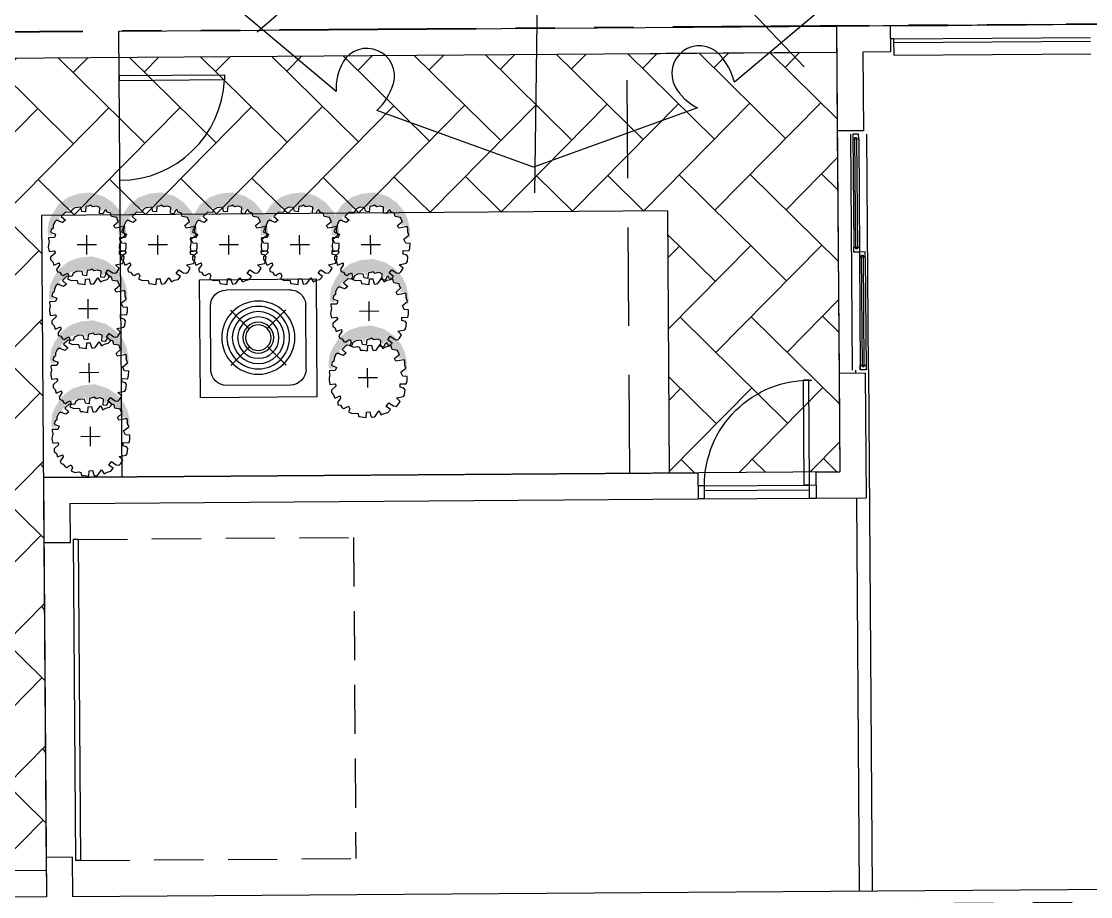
# Model space of a CAD drawing. Header units: feet. Extents: x 919634 to 928945, y 707022 to 708026.
# Drawn here: x 921010.71 to 921037.9, y 707514.29 to 707536.55 of the extents above; entities that cross this region are included whole.
import ezdxf

# ---------------------------------------------------------------- set-up
doc = ezdxf.new("R2010")
doc.units = ezdxf.units.FT
doc.header["$LTSCALE"] = 20
doc.header["$MEASUREMENT"] = 0
doc.linetypes.add('Site Plan$0$HIDDEN2', pattern=[0.1875, 0.125, -0.0625])
doc.linetypes.add('Site Plan$0$PHANTOM2', pattern=[1.25, 0.625, -0.125, 0.125, -0.125, 0.125, -0.125])
for name, color, linetype in [('-u-site-xref', 7, 'Continuous'), ('LK-TREE-013M', 6, 'Continuous'), ('LK-TREE-025M', 2, 'Continuous'), ('LK-TREE-035M', 123, 'Continuous'), ('LK-TREE-050M', 2, 'Continuous'), ('LK-TREE-TRNK', 32, 'Continuous'), ('LP-TREE', 15, 'Continuous'), ('Site Plan$0$-u-site-bldg_interior', 252, 'Continuous'), ('Site Plan$0$-u-site-fence', 4, 'Site Plan$0$FENCELINE1'), ('Site Plan$0$A-DOOR-EXT_WINDOWS', 253, 'Continuous'), ('Site Plan$0$A-HVAC-EXT', 253, 'Continuous'), ('Site Plan$0$SP-BLDG-ROOF ABOVE', 4, 'Site Plan$0$HIDDEN2'), ('Site Plan$0$SP-LOT PAVERS', 254, 'Continuous'), ('x-RL TH8-LP Block$0$LK-SHRB-035M', 253, 'Continuous'), ('x-RL TH8-LP Block$0$LK-SHRB-TRNK', 253, 'Continuous'), ('x-RL TH8-LP Block$0$LP-SHRB', 253, 'Continuous')]:
    doc.layers.add(name, color=color, linetype=linetype)
for name, color, linetype, lineweight in [('Site Plan$0$SP-LOT LINES', 252, 'Site Plan$0$PHANTOM2', 40), ('Site Plan$0$SP-SIDEWALK', 2, 'Continuous', 25), ('SP-BUILDING-FOOTPRINT', 1, 'Continuous', 25)]:
    doc.layers.add(name, color=color, linetype=linetype, lineweight=lineweight)
doc.layers.add('x-RL TH8-LP Block$0$LK-SHRB-SHAD', color=253, linetype='Continuous', plot=False)
doc.layers.get('-u-site-xref').off()
doc.linetypes.add('Site Plan$0$FENCELINE1', pattern='A,0.25,-0.1,[133,ltypeshp.shx,S=0.1,R=0,X=-0.1,Y=0],-0.1,1', length=1.45)

# ---------------------------------------------------------------- blocks, each defined once
blk = doc.blocks.new('Site Plan$0$DR1H902')
for p, q in [((-0.5, 0), (-0.5, 1)), ((-0.5, 1), (-0.45, 1)), ((-0.45, 0), (-0.45, 1)), ((-0.5, 0), (-0.45, 0))]:
    blk.add_line(p, q)
blk.add_arc((-0.5, 0), 1, 0, 91.707)
blk = doc.blocks.new('Site Plan$0$A$C11AE1C12')
at = {"layer": 'Site Plan$0$A-HVAC-EXT'}
for p, q in [((44, 44.54), (0, 44.54)), ((0, 44.54), (0, 0)), ((44, 0), (44, 44.54)), ((34, 40), (10, 40)), ((4, 34), (4, 10)), ((18.6, 25.4), (11.53, 32.47)), ((25.4, 25.4), (32.47, 32.47)), ((40, 34), (40, 10)), ((11.53, 11.53), (18.6, 18.6)), ((32.47, 11.53), (25.4, 18.6)), ((0, 0), (44, 0)), ((34, 4), (10, 4))]:
    blk.add_line(p, q, dxfattribs=at)
for radius in [13.81, 11.81, 9.81, 7.81, 5.81, 4.81]:
    blk.add_circle((22, 22), radius, dxfattribs=at)
for centre, start, end in [((10, 34), 90, 180), ((34, 34), 0, 90), ((10, 10), 180, 270), ((34, 10), 270, 0)]:
    blk.add_arc(centre, 6, start, end, dxfattribs=at)
blk = doc.blocks.new('Site Plan$0$A$C05C92244')
at = {"layer": 'Site Plan$0$A-DOOR-EXT_WINDOWS'}
blk.add_lwpolyline([(32, 32.05), (32, 0.04), (30.4, 0.04), (30.4, 32.05)], close=True, dxfattribs=at)
blk.add_arc((32.08, 32.08), 32.08, 180.0573, 267.0051, dxfattribs=at)
blk = doc.blocks.new('Site Plan')
at = {"layer": 'Site Plan$0$SP-LOT PAVERS'}
h = blk.add_hatch(dxfattribs=at)
h.set_pattern_fill('AR-HBONE', color=256, scale=0.32, angle=-89.58178215)
h.paths.add_polyline_path([(921011.225, 707531.613), (921011.344, 707514.947), (920988.436, 707514.783), (920988.3, 707532.783), (921007.14, 707532.918), (921007.121, 707535.586), (921031.446, 707535.76), (921031.522, 707525.094), (921027.189, 707525.063), (921027.142, 707531.727)])
at = {"layer": 'Site Plan$0$-u-site-bldg_interior'}
for p, q in [((921032.817, 707536.437, 0), (921031.441, 707536.427, 0)), ((921031.441, 707536.427, 0), (921031.46, 707533.76, 0)), ((921032.817, 707536.437, 0), (921037.983, 707536.474, 0)), ((921032.821, 707535.77, 0), (921032.817, 707536.437, 0)), ((921032.902, 707536.1, 0), (921032.819, 707536.1, 0)), ((921032.902, 707536.1, 0), (921037.9, 707536.136, 0)), ((921032.905, 707535.687, 0), (921032.902, 707536.1, 0)), ((921032.903, 707536.008, 0), (921037.901, 707536.044, 0)), ((921032.821, 707535.77, 0), (921032.113, 707535.765, 0)), ((921032.113, 707535.765, 0), (921032.127, 707533.765, 0)), ((921032.905, 707535.687, 0), (921037.905, 707535.723, 0)), ((921032.127, 707533.765, 0), (921031.46, 707533.76, 0)), ((921031.46, 707533.76, 0), (921031.505, 707527.594, 0)), ((921031.794, 707533.679, 0), (921031.837, 707527.679, 0)), ((921031.857, 707533.682, 0), (921031.877, 707530.805, 0)), ((921032.254, 707527.682, 0), (921032.211, 707533.682, 0)), ((921032.004, 707533.556, 0), (921032.046, 707527.681, 0)), ((921032.171, 707530.557, 0), (921032.191, 707527.682, 0)), ((921032.171, 707527.599, 0), (921031.505, 707527.594, 0)), ((921031.505, 707527.594, 0), (921031.522, 707525.094, 0)), ((921031.924, 707527.68, 0), (921031.925, 707527.597, 0)), ((921032.171, 707527.599, 0), (921032.194, 707524.432, 0)), ((921032.254, 707527.682, 0), (921032.349, 707514.433, 0)), ((921011.273, 707524.949, 0), (921027.916, 707525.068, 0)), ((921011.273, 707524.949, 0), (921011.285, 707523.283, 0)), ((921027.916, 707525.068, 0), (921027.921, 707524.401, 0)), ((921030.916, 707525.09, 0), (921031.522, 707525.094, 0)), ((921030.916, 707525.09, 0), (921030.921, 707524.423, 0)), ((921028.085, 707524.736, 0), (921027.918, 707524.735, 0)), ((921028.085, 707524.736, 0), (921030.752, 707524.755, 0)), ((921028.087, 707524.403, 0), (921028.085, 707524.736, 0)), ((921028.086, 707524.611, 0), (921030.753, 707524.63, 0)), ((921030.752, 707524.755, 0), (921030.918, 707524.756, 0)), ((921030.754, 707524.422, 0), (921030.752, 707524.755, 0)), ((921011.944, 707524.287, 0), (921027.921, 707524.401, 0)), ((921027.921, 707524.402, 0), (921030.921, 707524.423, 0)), ((921028.087, 707524.402, 0), (921027.921, 707524.401, 0)), ((921030.754, 707524.422, 0), (921030.921, 707524.423, 0)), ((921030.921, 707524.423, 0), (921032.194, 707524.432, 0)), ((921031.947, 707524.43, 0), (921032.019, 707514.43, 0)), ((921011.944, 707524.287, 0), (921011.952, 707523.287, 0)), ((921011.952, 707523.287, 0), (921011.285, 707523.283, 0)), ((921011.285, 707523.283, 0), (921011.342, 707515.283, 0)), ((921012.159, 707523.372, 0), (921012.034, 707523.371, 0)), ((921012.034, 707523.371, 0), (921012.093, 707515.205, 0)), ((921012.159, 707523.372, 0), (921012.218, 707515.206, 0)), ((921012.009, 707515.287, 0), (921011.342, 707515.283, 0)), ((921011.342, 707515.283, 0), (921011.349, 707514.283, 0)), ((921012.009, 707515.287, 0), (921012.016, 707514.288, 0)), ((921012.218, 707515.206, 0), (921012.093, 707515.205, 0)), ((921012.016, 707514.288, 0), (921065.098, 707514.667, 0))]:
    blk.add_line(p, q, dxfattribs=at)
at = {"layer": 'Site Plan$0$-u-site-bldg_interior', "elevation": 0}
for points in [[(921032.004, 707533.556), (921032.003, 707533.681), (921031.857, 707533.68), (921031.858, 707533.555)], [(921031.93, 707530.764), (921031.91, 707533.597), (921031.951, 707533.597), (921031.972, 707530.764)], [(921032.023, 707530.806), (921032.024, 707530.681), (921031.878, 707530.68), (921031.877, 707530.805)], [(921032.171, 707530.557), (921032.17, 707530.682), (921032.024, 707530.681), (921032.025, 707530.556)], [(921032.097, 707527.765), (921032.077, 707530.598), (921032.119, 707530.598), (921032.139, 707527.765)], [(921032.191, 707527.807), (921032.191, 707527.682), (921032.046, 707527.681), (921032.045, 707527.806)]]:
    blk.add_lwpolyline(points, close=True, dxfattribs=at)
at = {"layer": 'Site Plan$0$-u-site-fence', "ltscale": 0.15, "elevation": 0}
for points in [[(921013.273, 707524.964), (921013.192, 707536.296), (921031.441, 707536.427)], [(921013.202, 707536.296), (921031.441, 707536.427)]]:
    blk.add_lwpolyline(points, dxfattribs=at)
at = {"layer": 'Site Plan$0$SP-BLDG-ROOF ABOVE', "ltscale": 0.5}
for p, q in [((921012.159, 707523.372, 0), (921019.159, 707523.422, 0)), ((921012.159, 707523.372, 0), (921019.159, 707523.422, 0)), ((921019.159, 707523.422, 0), (921019.217, 707515.256, 0)), ((921019.159, 707523.422, 0), (921019.217, 707515.256, 0)), ((921012.218, 707515.206, 0), (921019.217, 707515.256, 0)), ((921012.218, 707515.206, 0), (921019.217, 707515.256, 0))]:
    blk.add_line(p, q, dxfattribs=at)
at = {"layer": 'Site Plan$0$SP-BLDG-ROOF ABOVE', "elevation": 0}
blk.add_lwpolyline([(921026.189, 707525.056), (921026.113, 707535.726), (921031.446, 707535.764)], dxfattribs=at)
at = {"layer": 'Site Plan$0$SP-LOT LINES', "ltscale": 0.4, "elevation": 0}
blk.add_lwpolyline([(921082.433, 707514.457), (921082.273, 707536.79), (920988.276, 707536.118), (920988.435, 707513.786)], close=True, dxfattribs=at)
at = {"layer": 'Site Plan$0$SP-SIDEWALK'}
for p, q in [((921031.446, 707535.76, 0), (921007.121, 707535.586, 0)), ((921031.446, 707535.76, 0), (921027.113, 707535.729, 0)), ((921027.142, 707531.727, 0), (921011.225, 707531.613, 0)), ((921027.142, 707531.727, 0), (921027.189, 707525.063, 0)), ((921011.225, 707531.613, 0), (921011.344, 707514.947, 0)), ((921011.344, 707514.947, 0), (920988.428, 707514.783, 0))]:
    blk.add_line(p, q, dxfattribs=at)
at = {"xscale": 0.08333333333333336, "yscale": 0.08333333333333336, "zscale": 0.08333333333333336, "rotation": 90.40944444462218}
blk.add_blockref('Site Plan$0$A$C05C92244', (921015.897, 707532.524, 0), dxfattribs=at)
at = {"layer": 'Site Plan$0$-u-site-bldg_interior', "extrusion": (4.85316e-12, 3.4682e-14, -1), "xscale": 2.666990255305792, "yscale": 2.666990255305792, "zscale": -7.111974014148773, "rotation": 359.5905555553778}
blk.add_blockref('Site Plan$0$DR1H902', (-921029.418, 707524.745, 0), dxfattribs=at)
at = {"layer": 'Site Plan$0$A-HVAC-EXT', "extrusion": (4.85316e-12, 3.4682e-14, -1), "xscale": 0.06735359270068554, "yscale": 0.06735359270068554, "zscale": -0.06735359270068553, "rotation": 179.5905555553778}
blk.add_blockref('Site Plan$0$A$C11AE1C12', (-921015.245, 707529.975, 0), dxfattribs=at)
blk = doc.blocks.new('x-RL TH8-LP Block$0$SHRUB-LRG-241')
at = {"layer": 'x-RL TH8-LP Block$0$LK-SHRB-SHAD'}
blk.add_hatch(color=256, dxfattribs=at).paths.add_polyline_path([(0.079, 0.498), (0.186, 0.506), (0.301, 0.491), (0.399, 0.446), (0.521, 0.367), (0.616, 0.243), (0.662, 0.107), (0.677, -0.052), (0.629, -0.217), (0.545, -0.339), (0.429, -0.437), (0.329, -0.482), (0.208, -0.508), (0.129, -0.51), (0.06, -0.5), (0.151, -0.489), (0.16, -0.467), (0.238, -0.458), (0.251, -0.432), (0.242, -0.402), (0.258, -0.404), (0.292, -0.419), (0.327, -0.395), (0.364, -0.354), (0.382, -0.321), (0.423, -0.278), (0.434, -0.256), (0.466, -0.245), (0.458, -0.215), (0.432, -0.198), (0.436, -0.187), (0.488, -0.174), (0.497, -0.141), (0.492, -0.078), (0.516, -0.052), (0.506, -0.017), (0.506, 0.026), (0.464, 0.026), (0.464, 0.046), (0.51, 0.063), (0.486, 0.148), (0.473, 0.237), (0.445, 0.239), (0.416, 0.293), (0.384, 0.3), (0.36, 0.369), (0.325, 0.35), (0.316, 0.361), (0.329, 0.391), (0.273, 0.433), (0.223, 0.437), (0.197, 0.463), (0.162, 0.476), (0.134, 0.437), (0.121, 0.452), (0.129, 0.498)])
at = {"layer": 'x-RL TH8-LP Block$0$LK-SHRB-035M'}
blk.add_lwpolyline([(-0.025, 0.499), (-0.082, 0.489), (-0.082, 0.489), (-0.082, 0.489), (-0.074, 0.425), (-0.099, 0.408), (-0.154, 0.47), (-0.187, 0.47), (-0.216, 0.442), (-0.26, 0.429), (-0.231, 0.359), (-0.26, 0.356), (-0.314, 0.393), (-0.345, 0.383), (-0.352, 0.354), (-0.387, 0.332), (-0.395, 0.31), (-0.38, 0.288), (-0.363, 0.251), (-0.403, 0.236), (-0.439, 0.253), (-0.461, 0.205), (-0.456, 0.156), (-0.461, 0.129), (-0.5, 0.121), (-0.503, 0.085), (-0.513, 0.024), (-0.442, 0.019), (-0.439, -0.025), (-0.478, -0.033), (-0.509, -0.047), (-0.503, -0.087), (-0.429, -0.14), (-0.481, -0.172), (-0.461, -0.211), (-0.449, -0.258), (-0.412, -0.292), (-0.371, -0.236), (-0.324, -0.27), (-0.366, -0.331), (-0.371, -0.368), (-0.351, -0.388), (-0.307, -0.417), (-0.26, -0.368), (-0.243, -0.459), (-0.221, -0.473), (-0.158, -0.481), (-0.136, -0.466), (-0.123, -0.42), (-0.079, -0.42), (-0.082, -0.498), (-0.042, -0.508), (0.014, -0.51), (0.019, -0.454), (0.07, -0.429), (0.122, -0.495), (0.161, -0.481), (0.207, -0.481), (0.232, -0.473), (0.22, -0.415), (0.212, -0.366), (0.247, -0.349), (0.3, -0.412), (0.319, -0.399), (0.352, -0.388), (0.364, -0.319), (0.408, -0.307), (0.42, -0.266), (0.453, -0.248), (0.438, -0.229), (0.401, -0.209), (0.406, -0.167), (0.483, -0.171), (0.499, -0.128), (0.49, -0.077), (0.512, -0.053), (0.501, -0.025), (0.494, 0.009), (0.425, 0.016), (0.433, 0.063), (0.487, 0.075), (0.481, 0.146), (0.46, 0.188), (0.418, 0.205), (0.423, 0.273), (0.369, 0.33), (0.322, 0.276), (0.322, 0.276), (0.291, 0.315), (0.291, 0.315), (0.321, 0.389), (0.299, 0.413), (0.255, 0.433), (0.22, 0.435), (0.203, 0.457), (0.166, 0.469), (0.139, 0.403), (0.097, 0.42), (0.095, 0.494), (0.078, 0.497), (0.041, 0.488), (0.003, 0.497)], close=True, dxfattribs=at)
at = {"layer": 'x-RL TH8-LP Block$0$LK-SHRB-TRNK'}
for p, q in [((-0.125, 0), (0.125, 0)), ((0, -0.125), (0, 0.125))]:
    blk.add_line(p, q, dxfattribs=at)
blk = doc.blocks.new('x-RL TH8-LP Block', base_point=(1241.699, 358.171))
at = {"layer": 'x-RL TH8-LP Block$0$LP-SHRB', "xscale": 1.966899649314303, "yscale": 1.966899649314303}
for p, zscale in [((1408.06, 428.049), 2.185089498506832), ((1409.687, 428.068), 1.966899649314303), ((1411.313, 428.087), 1.966899649314303), ((1412.939, 428.106), 1.966899649314303), ((1412.927, 426.302), 1.966899649314303), ((1412.914, 424.498), 1.966899649314303), ((1412.902, 422.694), 1.966899649314303), ((1409.504, 420.989), 1.966899649314303), ((1411.197, 420.939), 1.966899649314303), ((1412.889, 420.89), 1.966899649314303)]:
    blk.add_blockref('x-RL TH8-LP Block$0$SHRUB-LRG-241', p, dxfattribs=dict(at, zscale=zscale))
blk = doc.blocks.new('TREE-DCID-109')
at = {"layer": 'LK-TREE-013M'}
for q in [(-0.2167, 0.4824), (-0.3601, 0.4331), (0.5178, -0.1757), (0.5412, -0.0897)]:
    blk.add_line((0, 0), q, dxfattribs=at)
at = {"layer": 'LK-TREE-025M'}
for q in [(0.3255, 0.4361), (-0.538, -0.1671), (-0.3929, -0.3378)]:
    blk.add_line((0, 0), q, dxfattribs=at)
at = {"layer": 'LK-TREE-035M'}
for q in [(0.1554, 0.5017), (-0.4146, 0.324), (-0.0073, -0.5611), (0.3673, -0.3859)]:
    blk.add_line((0, 0), q, dxfattribs=at)
at = {"layer": 'LK-TREE-050M'}
blk.add_lwpolyline([(0.2585, 0.4269), (0.4439, 0.2704), (0.4843, 0.0427, 0.127189), (0.4404, 0.0438, 0.875318), (0.449, -0.0318, 0.149076), (0.4901, -0.0195), (0.4473, -0.2584), (0.2703, -0.4072, 0.127189), (0.2492, -0.3686, 0.875318), (0.1881, -0.4139, 0.149076), (0.2192, -0.4433), (-0.009, -0.5257), (-0.2264, -0.4468, 0.127189), (-0.2035, -0.4093, 0.875318), (-0.2732, -0.379, 0.149076), (-0.2831, -0.4206), (-0.4686, -0.2642), (-0.509, -0.0365, 0.127189), (-0.4651, -0.0376, 0.875318), (-0.4737, 0.038, 0.149076), (-0.5147, 0.0258), (-0.4719, 0.2646), (-0.2949, 0.4134, 0.127189), (-0.2739, 0.3749, 0.875318), (-0.2128, 0.4201, 0.149076), (-0.2439, 0.4495), (-0.0157, 0.5319), (0.2017, 0.453, 0.127189), (0.1788, 0.4155, 0.875318), (0.2486, 0.3852, 0.149076)], format="xyb", close=True, dxfattribs=at)
at = {"layer": 'LK-TREE-TRNK', "const_width": 0.0375}
blk.add_lwpolyline([(-0.0188, 0, 1), (0.0188, 0, 1)], format="xyb", close=True, dxfattribs=at)

msp = doc.modelspace()

# ---------------------------------------------------------------- block references
at = {"layer": '-u-site-xref'}
msp.add_blockref('Site Plan', (0, 0), dxfattribs=at)

# ---------------------------------------------------------------- next in the draw order: linework, layer by layer
at = {"layer": 'SP-BUILDING-FOOTPRINT', "elevation": 0}
msp.add_lwpolyline([(921068.995, 707482.361), (921068.922, 707492.694), (921065.922, 707492.672), (921065.843, 707503.672), (921063.843, 707503.658), (921063.769, 707513.991), (921065.769, 707514.005), (921065.676, 707527.005), (921069.676, 707527.033), (921069.607, 707536.7), (921063.607, 707536.657), (921063.607, 707536.659), (921031.441, 707536.427), (921031.522, 707525.094), (921011.273, 707524.949), (921011.349, 707514.283), (921000.524, 707514.205), (921000.605, 707502.872), (921020.854, 707503.017), (921020.935, 707491.684)], dxfattribs=at)

# ---------------------------------------------------------------- next in the draw order: block references
at = {"layer": '-u-site-xref', "rotation": 90.40944444466847}
msp.add_blockref('x-RL TH8-LP Block', (921083.536, 707360.128, 0), dxfattribs=at)
at = {"layer": 'LP-TREE', "xscale": 18.29877919221403, "yscale": 18.29877919221403, "zscale": 18.29877919221403}
msp.add_blockref('TREE-DCID-109', (921023.898, 707542.457), dxfattribs=at)

doc.saveas('drawing.dxf')
